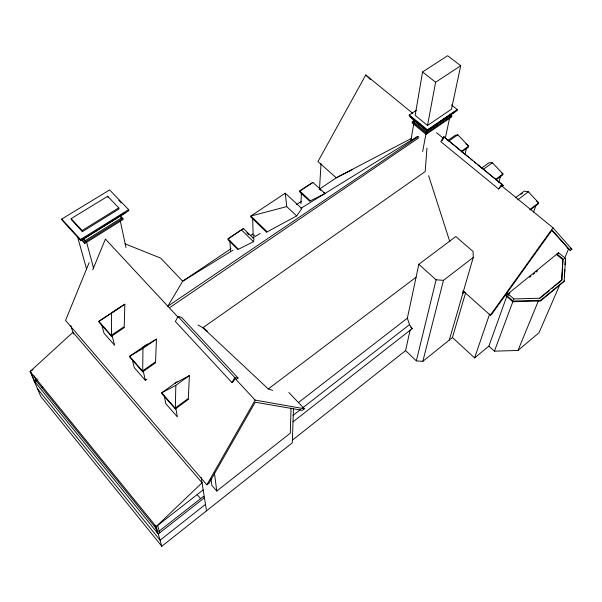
<?xml version="1.0" encoding="UTF-8"?>
<svg xmlns="http://www.w3.org/2000/svg" width="602" height="602" viewBox="0 0 602 602"><rect width="100%" height="100%" fill="white"/><g stroke="black" fill="none" stroke-linecap="round" stroke-linejoin="round"><path stroke-width="0.9" d="M124.84 304.206L98.863 321.348L111.212 335.397L124.215 326.608L124.84 304.206L111.438 313.13L111.46 336.3L124.501 327.473M285.25 194.205L285.265 193.197L250.838 216.043L250.868 217.044L266.867 232.455M147.309 344.081L129.618 356.316L142.501 370.975L155.587 361.772L156.43 339.122L142.937 348.46L142.704 371.84L155.579 362.78M177.108 381.721L161.705 392.805L175.159 408.103L188.328 398.471L189.404 375.565L175.829 385.355L175.317 408.931L188.78 399.081M291.044 408.081L290.277 433.192L216.758 491.044L211.836 485.34L210.948 478.861M293.475 408.743L292.279 442.861L161.795 546.285L40.77 396.372L30.1 371.502L72.955 332.312L202.054 482.774L156.174 526.599L161.795 546.285M300.97 203.852L301.354 193.001M564.367 276.815L564.744 269.387M564.977 264.745L565.541 258.491L558.573 252.72L556.715 254.676L562.795 259.718L561.726 280.359L563.081 259.033L556.993 253.991M562.02 279.682L539.467 298.231L513.852 298.946L507.749 293.633L505.838 295.642L512.821 301.737L540.483 300.962L564.142 281.458L565.541 258.491M319.481 189.48L321.024 163.601M426.968 148.175L425.2 171.547L202.904 327.706L198.066 325.042M416.178 110.384L409.3 114.967L409.157 115.825L427.367 130.732L457.136 110.459L457.324 109.602L451.492 104.966M243.456 228.549L228.03 238.843L238.497 249.228L253.51 241.695L253.991 238.821L243.456 228.549L228.03 238.843L228.098 239.814L237.963 249.597M411.369 116.841L411.226 117.699L427.044 130.657L436.172 124.441M414.635 120.227L412.317 121.785L412.129 122.906L426.096 134.389L451.59 116.984L451.831 115.862L450.431 114.741M413.423 118.707L413.281 119.565L426.728 130.581L426.886 129.731M410.985 140.04L413.724 123.922M414.018 122.183L414.454 119.64M422.551 71.962L415.177 115.366L427.525 125.442L451.477 109.195L460.703 65.746L447.64 55.715L422.551 71.962L435.607 82.256L427.525 125.442M422.642 151.531L425.923 133.99M426.254 132.222L426.57 130.536M426.096 134.389L426.306 133.268L451.831 115.862M427.044 129.769L426.886 130.619L430.739 127.993M427.367 130.732L427.525 129.881L457.324 109.602M445.284 138.392L449.664 117.766M449.852 116.871L450.394 114.32M293.016 421.844L412.204 328.602L409.526 324.621L407.373 318.165L418.826 264.293L455.804 236.556L473.067 251.485L473.255 257.43L449.295 340.047M453.268 111.927L453.08 112.785L450.77 114.357M292.361 440.205L405.575 350.612L410.15 329.934M465.075 154.022L466.535 147.949M465.647 292.625L452.448 337.511L422.83 361.343L416.336 360.884L436.089 279.81L418.826 264.293M422.83 361.343L443.486 280.329L473.255 257.43M498.749 182.519L500.759 175.701M452.448 337.511L474.587 357.934L489.622 313.988M533.628 212.047L535.998 205.357M474.587 357.934L488.884 346.127L506.937 295.898M507.749 293.633L507.509 294.295L508.863 295.477M488.884 346.127L494.43 351.169L513.07 301.075L540.754 300.3L564.435 280.788M513.604 299.608L513.852 298.946M89.149 262.6L65.558 320.445L206.877 484.821L209.067 483.113L255.218 402.226L302.37 410.323L304.356 408.773L288.855 392.512M92.731 269.816L105.403 239.084L178.041 317.194M494.43 351.169L517.991 350.447L538.489 300.609M558.573 252.72L505.838 295.642M540.483 300.962L540.754 300.3M562.795 259.718L563.081 259.033M564.548 258.454L568.559 248.98L551.966 230.491M559.868 284.648L538.993 332.755L517.991 350.447M236.541 379.155L238.076 378.018L181.488 317.299L177.989 316.479L175.385 321.506L231.92 382.563L233.463 381.427L234.908 378.921M412.814 113.364L365.753 74.957L317.969 161.532L336.24 177.816L352.14 169.734M206.877 484.821L255.143 400.097L304.356 408.773M231.92 382.563L234.81 377.552L238.076 378.018M501.428 185.679L502.113 186.417L503.272 185.551L443.832 136.744L440.807 141.651L498.614 189.005L501.428 185.679L552.982 227.759L571.9 249.213L570.365 250.455L567.107 247.791M441.973 140.845L443.486 138.4L436.495 132.696M498.614 189.005L501.902 184.077M296.696 215.922L301.805 208.563L285.265 193.197L286.74 206.606L296.696 215.922L267.22 231.823L250.838 216.043L286.74 206.606M463.051 290.871L490.344 315.207L552.982 227.759M539.896 298.314L549.054 290.781M551.868 288.463L553.276 287.304M554.683 286.146L561.026 280.938M490.344 315.207L492.03 313.838L552.094 230.039L570.365 250.455M508.494 294.288L509.939 293.114M529.542 277.326L530.994 276.16M533.169 274.407L534.621 273.233M536.073 272.066L537.526 270.9M205.478 504.393L160.064 540.227L37.474 388.696M158.657 531.536L203.348 496.477L204.424 497.741L158.281 533.982L34.088 380.803M464.827 291.887L462.803 293.475L462.757 291.827M203.175 489.885L156.174 526.599L30.1 371.502L33.08 369.515M293.091 415.327L300.511 409.548M302.738 407.817L409.526 324.621M298.411 402.572L407.373 318.165M529.828 209.586L538.655 202.814L528.368 191.775L524.229 191.135L515.387 197.795M530.212 210.008L538.301 203.807L538.655 202.814L536.495 201.06M520.948 194.356L522.423 193.25M517.712 199.834L528.368 191.775M207.321 331.213L202.904 327.706L268.296 388.96L416.08 277.213M495.619 179.366L502.986 173.955L492.421 162.751L489.095 162.713L481.72 168.041M495.905 179.953L502.685 174.964L502.986 173.955L501.526 172.774M483.323 169.343L492.421 162.751M132.38 359.928L134.284 367.709L145.368 380.359L146.888 379.283M461.606 151.982L468.394 147.197L468.642 146.166L457.829 134.81L455.262 135.337L447.888 140.454M461.267 151.365L468.642 146.166L465.828 143.886M448.723 141.139L457.829 134.81M433.049 126.42L436.134 124.321M439.212 122.229L443.84 119.076M445.375 118.03L449.227 115.403M437.692 123.402L453.667 112.529M455.782 111.235L427.202 130.694L410.195 116.758M450.093 115.742L426.306 131.943L414.071 121.905M169.802 307.539L418.932 137.7M41.267 387.823L42.802 386.785M427.488 130.062L430.52 128M432.793 126.45L434.305 125.419M438.85 122.326L440.371 121.295M443.403 119.234L445.676 117.683M448.701 115.622L450.981 114.071M418.593 136.436L167.845 306.23L182.692 281.202L231.017 248.664M37.941 379.922L34.984 381.909L31.011 372.623M254.736 235.028L253.194 236.074L252.644 218.067M37.046 378.816L35.488 379.862L156.889 529.354M250.507 235.548L252.84 233.975M296.493 204.582L301.166 201.437M319.09 189.367L336.24 177.816L411.136 138.558M112.597 312.205L121.047 306.576M435.607 82.256L460.703 65.746M111.438 313.13L98.863 321.348L99.119 322.266L111.46 336.3M312.859 182.429L299.736 190.977L310.414 200.797L325.095 193.528L312.859 182.429L299.736 190.977L299.698 191.978L310.015 201.467M120.979 218.278L84.882 240.83L83.076 238.851M122.876 218.413L123.101 219.489L84.807 243.456L84.513 242.395L122.876 218.413L120.377 215.794M80.819 240.68L80.517 239.588L128.602 209.639L109.632 189.939L61.75 219.053L62.074 220.159L80.819 240.68L128.828 210.745L128.602 209.639M84.28 238.166L92.941 232.763M94.522 231.785L101.603 227.368M103.183 226.382L122.078 214.605M82.165 239.664L125.442 212.687M82.399 231.657L119 208.969L118.767 207.856L107.698 196.297L71.126 218.631L71.435 219.73L82.399 231.657L82.098 230.558L71.126 218.631M82.098 230.558L118.767 207.856M233.012 250.176L182.692 281.202L160.674 258.115L125.081 243.848M252.975 237.865L260.162 233.433M300.895 208.315L417.502 136.406M142.666 347.286L156.43 339.122M142.937 348.46L129.618 356.316L129.836 357.204L142.704 371.84M174.836 383.354L189.404 375.565M175.829 385.355L161.705 392.805L161.878 393.648L175.317 408.931M436.089 279.81L443.486 280.329M268.296 388.96L272.698 390.307M323.703 192.693L325.095 193.528M469.312 157.867L443.832 136.744M470.756 159.048L472.201 160.222M474.368 161.991L475.813 163.172M477.266 164.346L503.272 185.551M409.3 114.967L427.525 129.881M419.376 123.485L420.768 124.629M570.448 248.024L571.9 249.213M412.317 121.785L426.306 133.268M506.079 294.972L513.07 301.075M319.662 189.254L321.001 190.465M410.752 327.24L412.204 328.602M405.575 350.612L416.336 360.884M246.858 232.793L248.867 234.757M365.753 74.957L370.365 79.479M241.568 230.024L253.51 241.695M118.722 200.248L121.243 202.874M177.989 316.479L234.81 377.552M234.75 378.169L255.143 400.097M81.42 239.009L84.513 242.395M81.714 240.078L84.807 243.456M61.75 219.053L80.517 239.588M197.147 494.588L200.782 498.87M34.231 375.896L36.383 380.968M70.758 325.674L73.527 334.05M428.632 175.701L449.844 241.711M155.09 525.268L157.22 532.665M157.641 525.456L159.726 532.845M77.507 236.586L86.598 269.086M101.746 325.088L104.011 333.169L114.643 345.3L112.025 335.555M84.084 237.88L84.95 241.086M86.56 242.079L93.581 268.206M143.208 370.982L145.368 380.359M107.698 196.297L107.946 197.418M120.302 220.972L125.991 247.527M120.347 215.29L121.04 218.549M164.195 395.597L165.843 403.724L177.402 416.915L175.754 408.036M201.226 477.559L206.501 510.85M214.395 472.69L216.758 491.044M229.896 240.808L230.574 251.335"/></g></svg>
